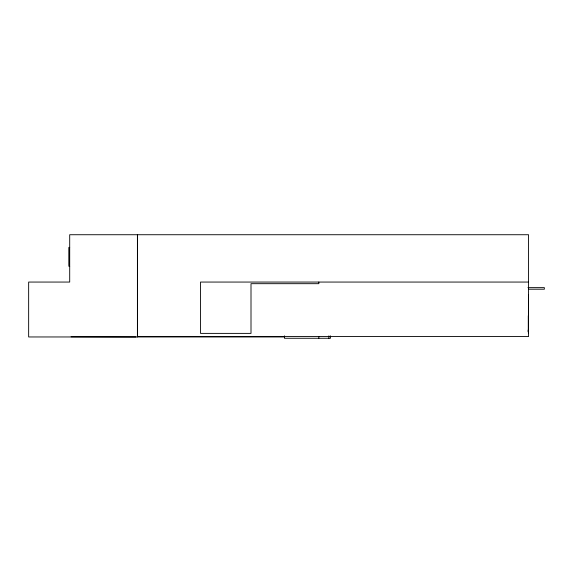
<?xml version="1.0" encoding="UTF-8"?>
<svg xmlns="http://www.w3.org/2000/svg" width="573" height="573" viewBox="0 0 573 573"><rect width="100%" height="100%" fill="white"/><g stroke="black" fill="none" stroke-linecap="round" stroke-linejoin="round"><path stroke-width="0.86" d="M69.698 247.378L68.91 247.378L68.91 266.309L69.698 266.309M69.383 248.231L69.383 265.449M528.571 282.059L200.521 282.059L200.521 333.386L251.003 333.386L251.003 283.685L318.839 283.685L318.839 282.059M527.955 287.632L544.35 287.632L544.35 289.207L528.571 289.207M528.571 295.074L528.442 296.857M528.571 297.101L528.571 316.031M527.969 330.206L528.442 330.206M527.969 331.803L528.442 331.803M528.571 333.386L528.442 315.565M71.088 336.802L135.994 336.96M284.666 336.96L28.65 336.96L28.65 282.059L69.698 282.059L69.698 234.729L528.571 234.729L528.571 336.537L137.413 336.537L137.413 234.729M528.285 315.709L528.285 331.803M330.456 335.828L330.456 338.271L284.444 338.271L284.444 335.828M328.881 335.828L328.881 338.271M318.839 336.501L318.839 338.271M137.541 234.729L137.541 336.96M69.383 247.378L69.383 266.309"/></g></svg>
